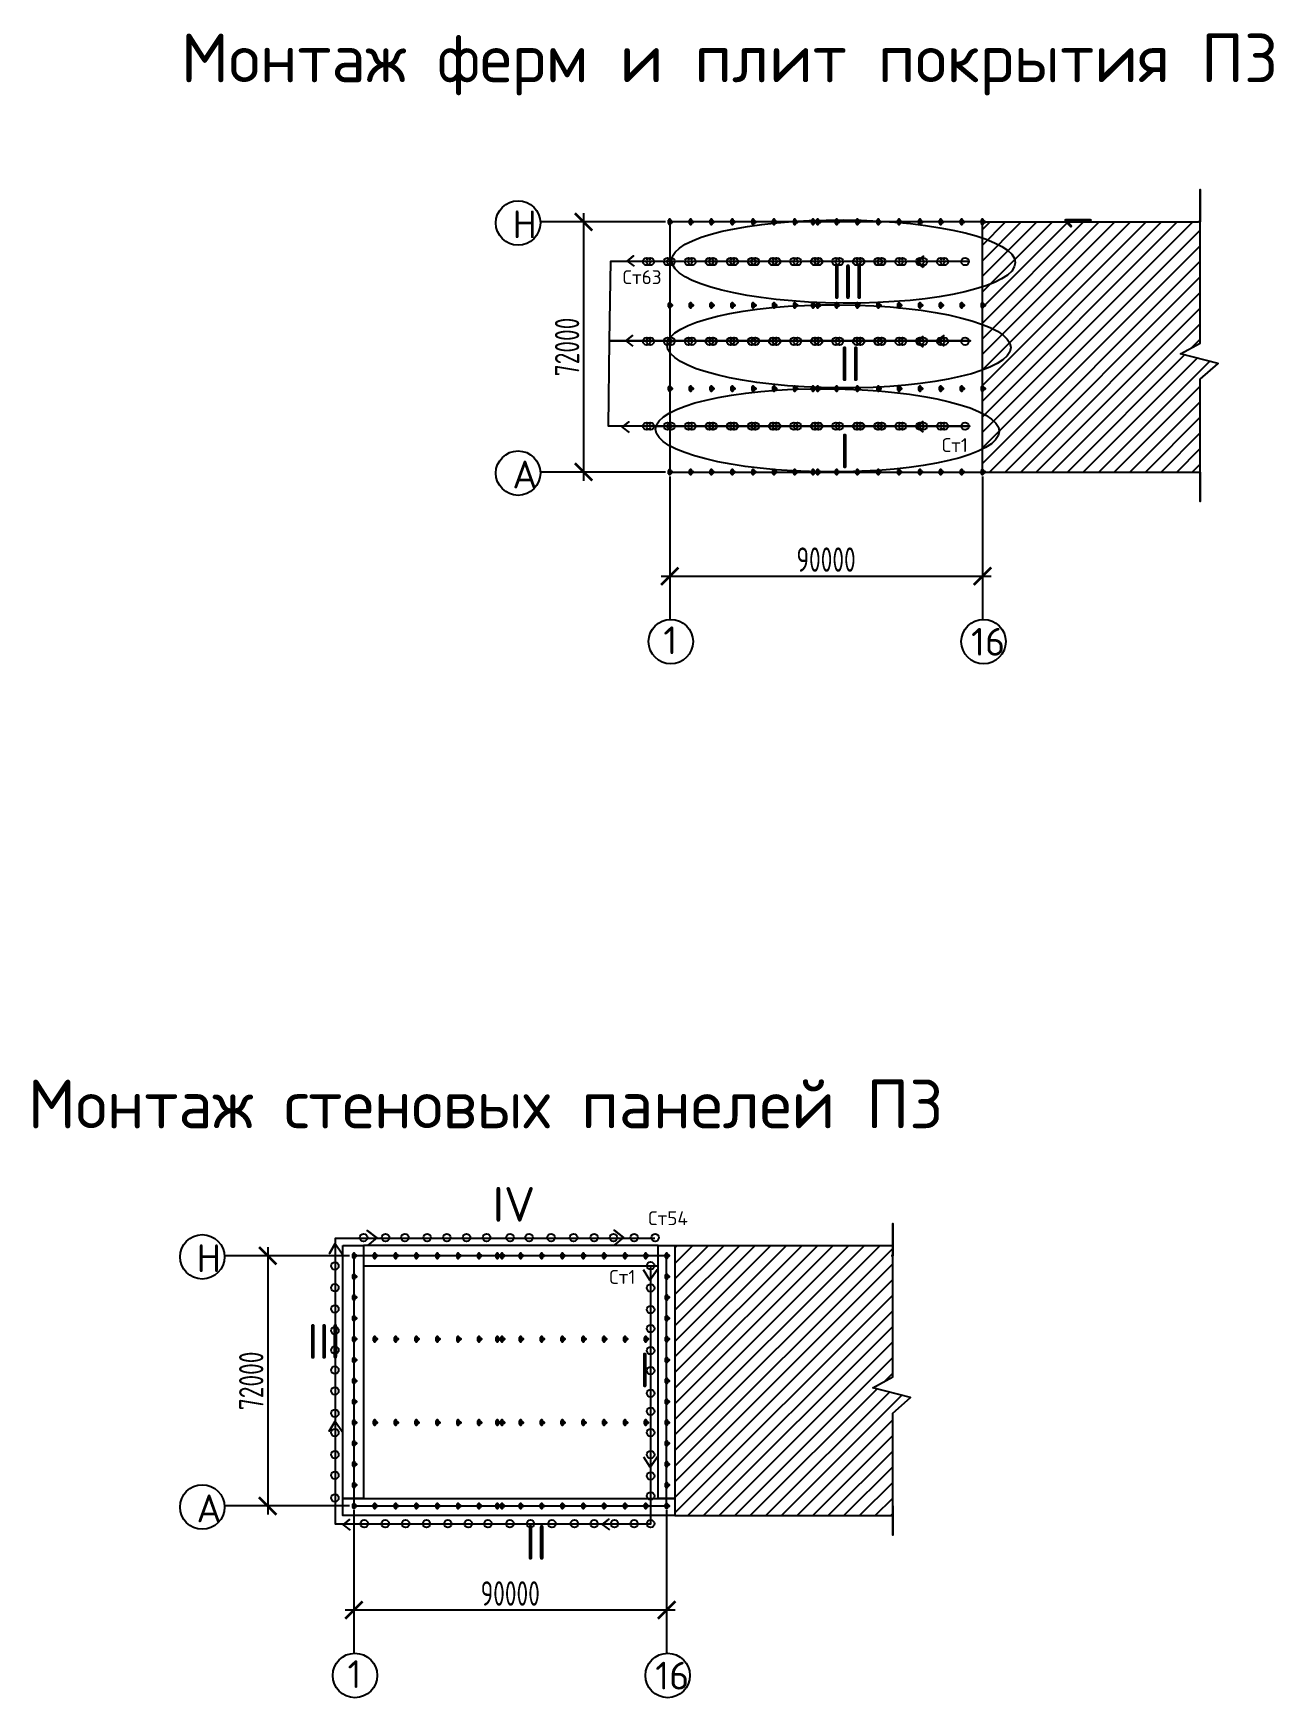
# Paper-space layout 'захватки' of a CAD drawing. Header units: millimetres. Extents: x 42 to 1165, y 6 to 801.
# Drawn here: x 41.5 to 220, y 5.6 to 245.1 of the extents above; entities that cross this region are included whole.
import ezdxf

# ---------------------------------------------------------------- set-up
doc = ezdxf.new("R2010")
doc.units = ezdxf.units.MM
doc.header["$LTSCALE"] = 0.5
doc.layers.add('размеры', color=7, linetype='Continuous')
doc.layers.add('тонкие', color=7, linetype='Continuous')
doc.layers.add('ТОЛСТЫЕ', color=1, linetype='Continuous', lineweight=50)
doc.layers.add('ТОНКИЕе', color=7, linetype='Continuous', lineweight=25)
doc.styles.add('Наклонный', font='isocpeur.ttf', dxfattribs={"width": 0.7, "height": 3.5})
doc.styles.add('Наклонный 5', font='isocpeur.ttf', dxfattribs={"height": 7})
doc.dimstyles.new('СТРОИТЕЛЬНЫЙ', dxfattribs={"dimtxt": 3.5, "dimasz": 2.5, "dimexe": 1.25, "dimexo": 0.625, "dimtad": 1, "dimdec": 0, "dimlfac": 500, "dimdsep": 46, "dimtxsty": 'Наклонный', "dimblk1": 'ARCHTICK', "dimblk2": 'ARCHTICK', "dimsah": 1, "dimcen": 0, "dimdle": 1.25, "dimadec": 0, "dimazin": 0, "dimtfac": 0.75, "dimtdec": 0, "dimtmove": 0, "dimatfit": 3, "dimldrblk": 'ARCHTICK', "dimfxl": 1, "dimtolj": 1, "dimtzin": 0, "dimarcsym": 0})

# ---------------------------------------------------------------- blocks, each defined once
blk = doc.blocks.new('_ArchTick')
at = {"color": 0, "linetype": 'ByBlock', "const_width": 0.15}
blk.add_lwpolyline([(-0.5, -0.5), (0.5, 0.5)], dxfattribs=at)
blk = doc.blocks.new('*D755')
at = {"layer": 'Defpoints', "color": 0}
for p in [(133.12, 181.98), (178.12, 181.98), (178.12, 167)]:
    blk.add_point(p, dxfattribs=at)
at = {"layer": 'размеры', "color": 0, "lineweight": -2}
for p, q in [((133.12, 181.35), (133.12, 165.75)), ((178.12, 181.35), (178.12, 165.75)), ((131.87, 167), (179.37, 167))]:
    blk.add_line(p, q, dxfattribs=at)
at = {"layer": 'размеры', "color": 0, "lineweight": -2, "xscale": 2.5, "yscale": 2.5, "zscale": 2.5, "rotation": 180}
blk.add_blockref('_ArchTick', (133.12, 167), dxfattribs=at)
at = {"layer": 'размеры', "color": 0, "lineweight": -2, "xscale": 2.5, "yscale": 2.5, "zscale": 2.5}
blk.add_blockref('_ArchTick', (178.12, 167), dxfattribs=at)
at = {"layer": 'размеры', "color": 0, "insert": (155.62, 169.38), "char_height": 3.5, "attachment_point": 5, "style": 'Наклонный'}
blk.add_mtext('\\A1;90000', dxfattribs=at)
blk = doc.blocks.new('*D756')
at = {"layer": 'Defpoints', "color": 0}
for p in [(133.12, 217.98), (120.72, 181.98), (133.12, 181.98)]:
    blk.add_point(p, dxfattribs=at)
at = {"layer": 'размеры', "color": 0, "lineweight": -2}
for p, q in [((132.49, 217.98), (119.47, 217.98)), ((120.72, 219.23), (120.72, 180.73)), ((132.49, 181.98), (119.47, 181.98))]:
    blk.add_line(p, q, dxfattribs=at)
at = {"layer": 'размеры', "color": 0, "lineweight": -2, "xscale": 2.5, "yscale": 2.5, "zscale": 2.5}
for p, rotation in [((120.72, 217.98), 90), ((120.72, 181.98), 270)]:
    blk.add_blockref('_ArchTick', p, dxfattribs=dict(at, rotation=rotation))
at = {"layer": 'размеры', "color": 0, "insert": (118.35, 199.98), "char_height": 3.5, "attachment_point": 5, "rotation": 90, "style": 'Наклонный'}
blk.add_mtext('\\A1;72000', dxfattribs=at)
blk = doc.blocks.new('*D757')
at = {"layer": 'Defpoints', "color": 0}
for p in [(87.67, 33.21), (132.67, 33.21), (132.67, 18.24)]:
    blk.add_point(p, dxfattribs=at)
at = {"layer": 'размеры', "color": 0, "lineweight": -2}
for p, q in [((87.67, 32.58), (87.67, 16.99)), ((132.67, 32.58), (132.67, 16.99)), ((86.42, 18.24), (133.92, 18.24))]:
    blk.add_line(p, q, dxfattribs=at)
at = {"layer": 'размеры', "color": 0, "lineweight": -2, "xscale": 2.5, "yscale": 2.5, "zscale": 2.5, "rotation": 180}
blk.add_blockref('_ArchTick', (87.67, 18.24), dxfattribs=at)
at = {"layer": 'размеры', "color": 0, "lineweight": -2, "xscale": 2.5, "yscale": 2.5, "zscale": 2.5}
blk.add_blockref('_ArchTick', (132.67, 18.24), dxfattribs=at)
at = {"layer": 'размеры', "color": 0, "insert": (110.17, 20.61), "char_height": 3.5, "attachment_point": 5, "style": 'Наклонный'}
blk.add_mtext('\\A1;90000', dxfattribs=at)
blk = doc.blocks.new('*D754')
at = {"layer": 'Defpoints', "color": 0}
for p in [(87.67, 69.21), (75.27, 33.21), (87.67, 33.21)]:
    blk.add_point(p, dxfattribs=at)
at = {"layer": 'размеры', "color": 0, "lineweight": -2}
for p, q in [((75.27, 70.46), (75.27, 31.96)), ((87.04, 69.21), (74.02, 69.21)), ((87.04, 33.21), (74.02, 33.21))]:
    blk.add_line(p, q, dxfattribs=at)
at = {"layer": 'размеры', "color": 0, "lineweight": -2, "xscale": 2.5, "yscale": 2.5, "zscale": 2.5}
for p, rotation in [((75.27, 69.21), 90), ((75.27, 33.21), 270)]:
    blk.add_blockref('_ArchTick', p, dxfattribs=dict(at, rotation=rotation))
at = {"layer": 'размеры', "color": 0, "insert": (72.9, 51.21), "char_height": 3.5, "attachment_point": 5, "rotation": 90, "style": 'Наклонный'}
blk.add_mtext('\\A1;72000', dxfattribs=at)

psp = doc.layouts.new('захватки')

# ---------------------------------------------------------------- hatches: boundary and pattern name
at = {"layer": 'тонкие', "transparency": 33554687}
h = psp.add_hatch(dxfattribs=at)
h.set_pattern_fill('ANSI31', scale=0.5)
h.set_pattern_definition([(45, (-211.1725, -372.2187), (-1.122532, 1.122532), [])])
h.paths.add_polyline_path([(209.4605, 217.9762), (209.2227, 217.9762), (178.1176, 217.9762), (178.1176, 181.9762), (209.4605, 181.9762), (209.4605, 195.3346), (212.0173, 197.5883), (206.6112, 198.9846), (209.4605, 200.5339)])
h = psp.add_hatch(dxfattribs=at)
h.set_pattern_fill('ANSI31', scale=0.5)
h.set_pattern_definition([(45, (-255.4207, -520.9862), (-1.122532, 1.122532), [])])
h.paths.add_polyline_path([(165.2123, 69.2087), (165.2123, 70.701), (133.8694, 70.701), (133.8694, 31.8127), (165.2123, 31.8127), (165.2123, 46.5671), (167.7692, 48.8209), (162.363, 50.2171), (165.2123, 51.7664)])

# ---------------------------------------------------------------- linework, layer by layer
at = {"layer": 'ТОЛСТЫЕ', "color": 0}
for points in [[(133.1176, 217.9762), (133.1176, 218.2762), (133.1176, 217.6762), (133.1176, 217.9762), (133.4176, 217.9762), (132.8176, 217.9762)], [(136.1176, 217.9762), (136.1176, 218.2762), (136.1176, 217.6762), (136.1176, 217.9762), (136.4176, 217.9762), (135.8176, 217.9762)], [(139.1176, 217.9762), (139.1176, 218.2762), (139.1176, 217.6762), (139.1176, 217.9762), (139.4176, 217.9762), (138.8176, 217.9762)], [(142.1176, 217.9762), (142.1176, 218.2762), (142.1176, 217.6762), (142.1176, 217.9762), (142.4176, 217.9762), (141.8176, 217.9762)], [(145.1176, 217.9762), (145.1176, 218.2762), (145.1176, 217.6762), (145.1176, 217.9762), (145.4176, 217.9762), (144.8176, 217.9762)], [(148.1176, 217.9762), (148.1176, 218.2762), (148.1176, 217.6762), (148.1176, 217.9762), (148.4176, 217.9762), (147.8176, 217.9762)], [(151.1176, 217.9762), (151.1176, 218.2762), (151.1176, 217.6762), (151.1176, 217.9762), (151.4176, 217.9762), (150.8176, 217.9762)], [(153.7476, 217.9762), (153.7476, 218.2762), (153.7476, 217.6762), (153.7476, 217.9762), (154.0476, 217.9762), (153.4476, 217.9762)], [(154.4226, 217.9762), (154.4226, 218.2762), (154.4226, 217.6762), (154.4226, 217.9762), (154.7226, 217.9762), (154.1226, 217.9762)], [(157.1176, 217.9762), (157.1176, 218.2762), (157.1176, 217.6762), (157.1176, 217.9762), (157.4176, 217.9762), (156.8176, 217.9762)], [(160.1176, 217.9762), (160.1176, 218.2762), (160.1176, 217.6762), (160.1176, 217.9762), (160.4176, 217.9762), (159.8176, 217.9762)], [(163.1176, 217.9762), (163.1176, 218.2762), (163.1176, 217.6762), (163.1176, 217.9762), (163.4176, 217.9762), (162.8176, 217.9762)], [(166.1176, 217.9762), (166.1176, 218.2762), (166.1176, 217.6762), (166.1176, 217.9762), (166.4176, 217.9762), (165.8176, 217.9762)], [(169.1176, 217.9762), (169.1176, 218.2762), (169.1176, 217.6762), (169.1176, 217.9762), (169.4176, 217.9762), (168.8176, 217.9762)], [(172.1176, 217.9762), (172.1176, 218.2762), (172.1176, 217.6762), (172.1176, 217.9762), (172.4176, 217.9762), (171.8176, 217.9762)], [(175.1176, 217.9762), (175.1176, 218.2762), (175.1176, 217.6762), (175.1176, 217.9762), (175.4176, 217.9762), (174.8176, 217.9762)], [(178.1176, 217.9762), (178.1176, 218.2762), (178.1176, 217.6762), (178.1176, 217.9762), (178.4176, 217.9762), (177.8176, 217.9762)], [(133.1176, 205.9762), (133.1176, 206.2762), (133.1176, 205.6762), (133.1176, 205.9762), (133.4176, 205.9762), (132.8176, 205.9762)], [(136.1176, 205.9762), (136.1176, 206.2762), (136.1176, 205.6762), (136.1176, 205.9762), (136.4176, 205.9762), (135.8176, 205.9762)], [(139.1176, 205.9762), (139.1176, 206.2762), (139.1176, 205.6762), (139.1176, 205.9762), (139.4176, 205.9762), (138.8176, 205.9762)], [(142.1176, 205.9762), (142.1176, 206.2762), (142.1176, 205.6762), (142.1176, 205.9762), (142.4176, 205.9762), (141.8176, 205.9762)], [(145.1176, 205.9762), (145.1176, 206.2762), (145.1176, 205.6762), (145.1176, 205.9762), (145.4176, 205.9762), (144.8176, 205.9762)], [(148.1176, 205.9762), (148.1176, 206.2762), (148.1176, 205.6762), (148.1176, 205.9762), (148.4176, 205.9762), (147.8176, 205.9762)], [(151.1176, 205.9762), (151.1176, 206.2762), (151.1176, 205.6762), (151.1176, 205.9762), (151.4176, 205.9762), (150.8176, 205.9762)], [(153.7476, 205.9762), (153.7476, 206.2762), (153.7476, 205.6762), (153.7476, 205.9762), (154.0476, 205.9762), (153.4476, 205.9762)], [(154.4226, 205.9762), (154.4226, 206.2762), (154.4226, 205.6762), (154.4226, 205.9762), (154.7226, 205.9762), (154.1226, 205.9762)], [(157.1176, 205.9762), (157.1176, 206.2762), (157.1176, 205.6762), (157.1176, 205.9762), (157.4176, 205.9762), (156.8176, 205.9762)], [(160.1176, 205.9762), (160.1176, 206.2762), (160.1176, 205.6762), (160.1176, 205.9762), (160.4176, 205.9762), (159.8176, 205.9762)], [(163.1176, 205.9762), (163.1176, 206.2762), (163.1176, 205.6762), (163.1176, 205.9762), (163.4176, 205.9762), (162.8176, 205.9762)], [(166.1176, 205.9762), (166.1176, 206.2762), (166.1176, 205.6762), (166.1176, 205.9762), (166.4176, 205.9762), (165.8176, 205.9762)], [(169.1176, 205.9762), (169.1176, 206.2762), (169.1176, 205.6762), (169.1176, 205.9762), (169.4176, 205.9762), (168.8176, 205.9762)], [(172.1176, 205.9762), (172.1176, 206.2762), (172.1176, 205.6762), (172.1176, 205.9762), (172.4176, 205.9762), (171.8176, 205.9762)], [(175.1176, 205.9762), (175.1176, 206.2762), (175.1176, 205.6762), (175.1176, 205.9762), (175.4176, 205.9762), (174.8176, 205.9762)], [(178.1176, 205.9762), (178.1176, 206.2762), (178.1176, 205.6762), (178.1176, 205.9762), (178.4176, 205.9762), (177.8176, 205.9762)], [(133.1176, 193.9762), (133.1176, 194.2762), (133.1176, 193.6762), (133.1176, 193.9762), (133.4176, 193.9762), (132.8176, 193.9762)], [(136.1176, 193.9762), (136.1176, 194.2762), (136.1176, 193.6762), (136.1176, 193.9762), (136.4176, 193.9762), (135.8176, 193.9762)], [(139.1176, 193.9762), (139.1176, 194.2762), (139.1176, 193.6762), (139.1176, 193.9762), (139.4176, 193.9762), (138.8176, 193.9762)], [(142.1176, 193.9762), (142.1176, 194.2762), (142.1176, 193.6762), (142.1176, 193.9762), (142.4176, 193.9762), (141.8176, 193.9762)], [(145.1176, 193.9762), (145.1176, 194.2762), (145.1176, 193.6762), (145.1176, 193.9762), (145.4176, 193.9762), (144.8176, 193.9762)], [(148.1176, 193.9762), (148.1176, 194.2762), (148.1176, 193.6762), (148.1176, 193.9762), (148.4176, 193.9762), (147.8176, 193.9762)], [(151.1176, 193.9762), (151.1176, 194.2762), (151.1176, 193.6762), (151.1176, 193.9762), (151.4176, 193.9762), (150.8176, 193.9762)], [(153.7476, 193.9762), (153.7476, 194.2762), (153.7476, 193.6762), (153.7476, 193.9762), (154.0476, 193.9762), (153.4476, 193.9762)], [(154.4226, 193.9762), (154.4226, 194.2762), (154.4226, 193.6762), (154.4226, 193.9762), (154.7226, 193.9762), (154.1226, 193.9762)], [(157.1176, 193.9762), (157.1176, 194.2762), (157.1176, 193.6762), (157.1176, 193.9762), (157.4176, 193.9762), (156.8176, 193.9762)], [(160.1176, 193.9762), (160.1176, 194.2762), (160.1176, 193.6762), (160.1176, 193.9762), (160.4176, 193.9762), (159.8176, 193.9762)], [(163.1176, 193.9762), (163.1176, 194.2762), (163.1176, 193.6762), (163.1176, 193.9762), (163.4176, 193.9762), (162.8176, 193.9762)], [(166.1176, 193.9762), (166.1176, 194.2762), (166.1176, 193.6762), (166.1176, 193.9762), (166.4176, 193.9762), (165.8176, 193.9762)], [(169.1176, 193.9762), (169.1176, 194.2762), (169.1176, 193.6762), (169.1176, 193.9762), (169.4176, 193.9762), (168.8176, 193.9762)], [(172.1176, 193.9762), (172.1176, 194.2762), (172.1176, 193.6762), (172.1176, 193.9762), (172.4176, 193.9762), (171.8176, 193.9762)], [(175.1176, 193.9762), (175.1176, 194.2762), (175.1176, 193.6762), (175.1176, 193.9762), (175.4176, 193.9762), (174.8176, 193.9762)], [(178.1176, 193.9762), (178.1176, 194.2762), (178.1176, 193.6762), (178.1176, 193.9762), (178.4176, 193.9762), (177.8176, 193.9762)], [(133.1176, 181.9762), (133.1176, 182.2762), (133.1176, 181.6762), (133.1176, 181.9762), (133.4176, 181.9762), (132.8176, 181.9762)], [(136.1176, 181.9762), (136.1176, 182.2762), (136.1176, 181.6762), (136.1176, 181.9762), (136.4176, 181.9762), (135.8176, 181.9762)], [(139.1176, 181.9762), (139.1176, 182.2762), (139.1176, 181.6762), (139.1176, 181.9762), (139.4176, 181.9762), (138.8176, 181.9762)], [(142.1176, 181.9762), (142.1176, 182.2762), (142.1176, 181.6762), (142.1176, 181.9762), (142.4176, 181.9762), (141.8176, 181.9762)], [(145.1176, 181.9762), (145.1176, 182.2762), (145.1176, 181.6762), (145.1176, 181.9762), (145.4176, 181.9762), (144.8176, 181.9762)], [(148.1176, 181.9762), (148.1176, 182.2762), (148.1176, 181.6762), (148.1176, 181.9762), (148.4176, 181.9762), (147.8176, 181.9762)], [(151.1176, 181.9762), (151.1176, 182.2762), (151.1176, 181.6762), (151.1176, 181.9762), (151.4176, 181.9762), (150.8176, 181.9762)], [(153.7476, 181.9762), (153.7476, 182.2762), (153.7476, 181.6762), (153.7476, 181.9762), (154.0476, 181.9762), (153.4476, 181.9762)], [(154.4226, 181.9762), (154.4226, 182.2762), (154.4226, 181.6762), (154.4226, 181.9762), (154.7226, 181.9762), (154.1226, 181.9762)], [(157.1176, 181.9762), (157.1176, 182.2762), (157.1176, 181.6762), (157.1176, 181.9762), (157.4176, 181.9762), (156.8176, 181.9762)], [(160.1176, 181.9762), (160.1176, 182.2762), (160.1176, 181.6762), (160.1176, 181.9762), (160.4176, 181.9762), (159.8176, 181.9762)], [(163.1176, 181.9762), (163.1176, 182.2762), (163.1176, 181.6762), (163.1176, 181.9762), (163.4176, 181.9762), (162.8176, 181.9762)], [(166.1176, 181.9762), (166.1176, 182.2762), (166.1176, 181.6762), (166.1176, 181.9762), (166.4176, 181.9762), (165.8176, 181.9762)], [(169.1176, 181.9762), (169.1176, 182.2762), (169.1176, 181.6762), (169.1176, 181.9762), (169.4176, 181.9762), (168.8176, 181.9762)], [(172.1176, 181.9762), (172.1176, 182.2762), (172.1176, 181.6762), (172.1176, 181.9762), (172.4176, 181.9762), (171.8176, 181.9762)], [(175.1176, 181.9762), (175.1176, 182.2762), (175.1176, 181.6762), (175.1176, 181.9762), (175.4176, 181.9762), (174.8176, 181.9762)], [(178.1176, 181.9762), (178.1176, 182.2762), (178.1176, 181.6762), (178.1176, 181.9762), (178.4176, 181.9762), (177.8176, 181.9762)], [(87.6678, 69.2087), (87.6678, 69.5087), (87.6678, 68.9087), (87.6678, 69.2087), (87.9678, 69.2087), (87.3678, 69.2087)], [(90.6678, 69.2087), (90.6678, 69.5087), (90.6678, 68.9087), (90.6678, 69.2087), (90.9678, 69.2087), (90.3678, 69.2087)], [(93.6678, 69.2087), (93.6678, 69.5087), (93.6678, 68.9087), (93.6678, 69.2087), (93.9678, 69.2087), (93.3678, 69.2087)], [(96.6678, 69.2087), (96.6678, 69.5087), (96.6678, 68.9087), (96.6678, 69.2087), (96.9678, 69.2087), (96.3678, 69.2087)], [(99.6678, 69.2087), (99.6678, 69.5087), (99.6678, 68.9087), (99.6678, 69.2087), (99.9678, 69.2087), (99.3678, 69.2087)], [(102.6678, 69.2087), (102.6678, 69.5087), (102.6678, 68.9087), (102.6678, 69.2087), (102.9678, 69.2087), (102.3678, 69.2087)], [(105.6678, 69.2087), (105.6678, 69.5087), (105.6678, 68.9087), (105.6678, 69.2087), (105.9678, 69.2087), (105.3678, 69.2087)], [(108.2978, 69.2087), (108.2978, 69.5087), (108.2978, 68.9087), (108.2978, 69.2087), (108.5978, 69.2087), (107.9978, 69.2087)], [(108.9729, 69.2087), (108.9729, 69.5087), (108.9729, 68.9087), (108.9729, 69.2087), (109.2729, 69.2087), (108.6729, 69.2087)], [(111.6678, 69.2087), (111.6678, 69.5087), (111.6678, 68.9087), (111.6678, 69.2087), (111.9678, 69.2087), (111.3678, 69.2087)], [(114.6678, 69.2087), (114.6678, 69.5087), (114.6678, 68.9087), (114.6678, 69.2087), (114.9678, 69.2087), (114.3678, 69.2087)], [(117.6678, 69.2087), (117.6678, 69.5087), (117.6678, 68.9087), (117.6678, 69.2087), (117.9678, 69.2087), (117.3678, 69.2087)], [(120.6678, 69.2087), (120.6678, 69.5087), (120.6678, 68.9087), (120.6678, 69.2087), (120.9678, 69.2087), (120.3678, 69.2087)], [(123.6678, 69.2087), (123.6678, 69.5087), (123.6678, 68.9087), (123.6678, 69.2087), (123.9678, 69.2087), (123.3678, 69.2087)], [(126.6678, 69.2087), (126.6678, 69.5087), (126.6678, 68.9087), (126.6678, 69.2087), (126.9678, 69.2087), (126.3678, 69.2087)], [(129.6678, 69.2087), (129.6678, 69.5087), (129.6678, 68.9087), (129.6678, 69.2087), (129.9678, 69.2087), (129.3678, 69.2087)], [(132.6678, 69.2087), (132.6678, 69.5087), (132.6678, 68.9087), (132.6678, 69.2087), (132.9678, 69.2087), (132.3678, 69.2087)], [(87.6678, 66.2087), (87.6678, 66.5087), (87.6678, 65.9087), (87.6678, 66.2087), (87.9678, 66.2087), (87.3678, 66.2087)], [(132.6678, 66.2087), (132.6678, 66.5087), (132.6678, 65.9087), (132.6678, 66.2087), (132.9678, 66.2087), (132.3678, 66.2087)], [(87.6678, 63.2087), (87.6678, 63.5087), (87.6678, 62.9087), (87.6678, 63.2087), (87.9678, 63.2087), (87.3678, 63.2087)], [(132.6678, 63.2087), (132.6678, 63.5087), (132.6678, 62.9087), (132.6678, 63.2087), (132.9678, 63.2087), (132.3678, 63.2087)], [(87.6678, 60.2087), (87.6678, 60.5087), (87.6678, 59.9087), (87.6678, 60.2087), (87.9678, 60.2087), (87.3678, 60.2087)], [(132.6678, 60.2087), (132.6678, 60.5087), (132.6678, 59.9087), (132.6678, 60.2087), (132.9678, 60.2087), (132.3678, 60.2087)], [(87.6678, 57.2087), (87.6678, 57.5087), (87.6678, 56.9087), (87.6678, 57.2087), (87.9678, 57.2087), (87.3678, 57.2087)], [(87.6678, 57.2087), (87.6678, 57.5087), (87.6678, 56.9087), (87.6678, 57.2087), (87.9678, 57.2087), (87.3678, 57.2087)], [(90.6678, 57.2087), (90.6678, 57.5087), (90.6678, 56.9087), (90.6678, 57.2087), (90.9678, 57.2087), (90.3678, 57.2087)], [(93.6678, 57.2087), (93.6678, 57.5087), (93.6678, 56.9087), (93.6678, 57.2087), (93.9678, 57.2087), (93.3678, 57.2087)], [(96.6678, 57.2087), (96.6678, 57.5087), (96.6678, 56.9087), (96.6678, 57.2087), (96.9678, 57.2087), (96.3678, 57.2087)], [(99.6678, 57.2087), (99.6678, 57.5087), (99.6678, 56.9087), (99.6678, 57.2087), (99.9678, 57.2087), (99.3678, 57.2087)], [(102.6678, 57.2087), (102.6678, 57.5087), (102.6678, 56.9087), (102.6678, 57.2087), (102.9678, 57.2087), (102.3678, 57.2087)], [(105.6678, 57.2087), (105.6678, 57.5087), (105.6678, 56.9087), (105.6678, 57.2087), (105.9678, 57.2087), (105.3678, 57.2087)], [(108.2978, 57.2087), (108.2978, 57.5087), (108.2978, 56.9087), (108.2978, 57.2087), (108.5978, 57.2087), (107.9978, 57.2087)], [(108.9729, 57.2087), (108.9729, 57.5087), (108.9729, 56.9087), (108.9729, 57.2087), (109.2729, 57.2087), (108.6729, 57.2087)], [(111.6678, 57.2087), (111.6678, 57.5087), (111.6678, 56.9087), (111.6678, 57.2087), (111.9678, 57.2087), (111.3678, 57.2087)], [(114.6678, 57.2087), (114.6678, 57.5087), (114.6678, 56.9087), (114.6678, 57.2087), (114.9678, 57.2087), (114.3678, 57.2087)], [(117.6678, 57.2087), (117.6678, 57.5087), (117.6678, 56.9087), (117.6678, 57.2087), (117.9678, 57.2087), (117.3678, 57.2087)], [(120.6678, 57.2087), (120.6678, 57.5087), (120.6678, 56.9087), (120.6678, 57.2087), (120.9678, 57.2087), (120.3678, 57.2087)], [(123.6678, 57.2087), (123.6678, 57.5087), (123.6678, 56.9087), (123.6678, 57.2087), (123.9678, 57.2087), (123.3678, 57.2087)], [(126.6678, 57.2087), (126.6678, 57.5087), (126.6678, 56.9087), (126.6678, 57.2087), (126.9678, 57.2087), (126.3678, 57.2087)], [(129.6678, 57.2087), (129.6678, 57.5087), (129.6678, 56.9087), (129.6678, 57.2087), (129.9678, 57.2087), (129.3678, 57.2087)], [(132.6678, 57.2087), (132.6678, 57.5087), (132.6678, 56.9087), (132.6678, 57.2087), (132.9678, 57.2087), (132.3678, 57.2087)], [(132.6678, 57.2087), (132.6678, 57.5087), (132.6678, 56.9087), (132.6678, 57.2087), (132.9678, 57.2087), (132.3678, 57.2087)], [(87.6678, 54.2087), (87.6678, 54.5087), (87.6678, 53.9087), (87.6678, 54.2087), (87.9678, 54.2087), (87.3678, 54.2087)], [(132.6678, 54.2087), (132.6678, 54.5087), (132.6678, 53.9087), (132.6678, 54.2087), (132.9678, 54.2087), (132.3678, 54.2087)], [(87.6678, 51.2087), (87.6678, 51.5087), (87.6678, 50.9087), (87.6678, 51.2087), (87.9678, 51.2087), (87.3678, 51.2087)], [(132.6678, 51.2087), (132.6678, 51.5087), (132.6678, 50.9087), (132.6678, 51.2087), (132.9678, 51.2087), (132.3678, 51.2087)], [(87.6678, 48.2087), (87.6678, 48.5087), (87.6678, 47.9087), (87.6678, 48.2087), (87.9678, 48.2087), (87.3678, 48.2087)], [(132.6678, 48.2087), (132.6678, 48.5087), (132.6678, 47.9087), (132.6678, 48.2087), (132.9678, 48.2087), (132.3678, 48.2087)], [(87.6678, 45.2087), (87.6678, 45.5087), (87.6678, 44.9087), (87.6678, 45.2087), (87.9678, 45.2087), (87.3678, 45.2087)], [(87.6678, 45.2087), (87.6678, 45.5087), (87.6678, 44.9087), (87.6678, 45.2087), (87.9678, 45.2087), (87.3678, 45.2087)], [(90.6678, 45.2087), (90.6678, 45.5087), (90.6678, 44.9087), (90.6678, 45.2087), (90.9678, 45.2087), (90.3678, 45.2087)], [(93.6678, 45.2087), (93.6678, 45.5087), (93.6678, 44.9087), (93.6678, 45.2087), (93.9678, 45.2087), (93.3678, 45.2087)], [(96.6678, 45.2087), (96.6678, 45.5087), (96.6678, 44.9087), (96.6678, 45.2087), (96.9678, 45.2087), (96.3678, 45.2087)], [(99.6678, 45.2087), (99.6678, 45.5087), (99.6678, 44.9087), (99.6678, 45.2087), (99.9678, 45.2087), (99.3678, 45.2087)], [(102.6678, 45.2087), (102.6678, 45.5087), (102.6678, 44.9087), (102.6678, 45.2087), (102.9678, 45.2087), (102.3678, 45.2087)], [(105.6678, 45.2087), (105.6678, 45.5087), (105.6678, 44.9087), (105.6678, 45.2087), (105.9678, 45.2087), (105.3678, 45.2087)], [(108.2978, 45.2087), (108.2978, 45.5087), (108.2978, 44.9087), (108.2978, 45.2087), (108.5978, 45.2087), (107.9978, 45.2087)], [(108.9729, 45.2087), (108.9729, 45.5087), (108.9729, 44.9087), (108.9729, 45.2087), (109.2729, 45.2087), (108.6729, 45.2087)], [(111.6678, 45.2087), (111.6678, 45.5087), (111.6678, 44.9087), (111.6678, 45.2087), (111.9678, 45.2087), (111.3678, 45.2087)], [(114.6678, 45.2087), (114.6678, 45.5087), (114.6678, 44.9087), (114.6678, 45.2087), (114.9678, 45.2087), (114.3678, 45.2087)], [(117.6678, 45.2087), (117.6678, 45.5087), (117.6678, 44.9087), (117.6678, 45.2087), (117.9678, 45.2087), (117.3678, 45.2087)], [(120.6678, 45.2087), (120.6678, 45.5087), (120.6678, 44.9087), (120.6678, 45.2087), (120.9678, 45.2087), (120.3678, 45.2087)], [(123.6678, 45.2087), (123.6678, 45.5087), (123.6678, 44.9087), (123.6678, 45.2087), (123.9678, 45.2087), (123.3678, 45.2087)], [(126.6678, 45.2087), (126.6678, 45.5087), (126.6678, 44.9087), (126.6678, 45.2087), (126.9678, 45.2087), (126.3678, 45.2087)], [(129.6678, 45.2087), (129.6678, 45.5087), (129.6678, 44.9087), (129.6678, 45.2087), (129.9678, 45.2087), (129.3678, 45.2087)], [(132.6678, 45.2087), (132.6678, 45.5087), (132.6678, 44.9087), (132.6678, 45.2087), (132.9678, 45.2087), (132.3678, 45.2087)], [(132.6678, 45.2087), (132.6678, 45.5087), (132.6678, 44.9087), (132.6678, 45.2087), (132.9678, 45.2087), (132.3678, 45.2087)], [(87.6678, 42.2087), (87.6678, 42.5087), (87.6678, 41.9087), (87.6678, 42.2087), (87.9678, 42.2087), (87.3678, 42.2087)], [(132.6678, 42.2087), (132.6678, 42.5087), (132.6678, 41.9087), (132.6678, 42.2087), (132.9678, 42.2087), (132.3678, 42.2087)], [(87.6678, 39.2087), (87.6678, 39.5087), (87.6678, 38.9087), (87.6678, 39.2087), (87.9678, 39.2087), (87.3678, 39.2087)], [(132.6678, 39.2087), (132.6678, 39.5087), (132.6678, 38.9087), (132.6678, 39.2087), (132.9678, 39.2087), (132.3678, 39.2087)], [(87.6678, 36.2087), (87.6678, 36.5087), (87.6678, 35.9087), (87.6678, 36.2087), (87.9678, 36.2087), (87.3678, 36.2087)], [(132.6678, 36.2087), (132.6678, 36.5087), (132.6678, 35.9087), (132.6678, 36.2087), (132.9678, 36.2087), (132.3678, 36.2087)], [(87.6678, 33.2087), (87.6678, 33.5087), (87.6678, 32.9087), (87.6678, 33.2087), (87.9678, 33.2087), (87.3678, 33.2087)], [(90.6678, 33.2087), (90.6678, 33.5087), (90.6678, 32.9087), (90.6678, 33.2087), (90.9678, 33.2087), (90.3678, 33.2087)], [(93.6678, 33.2087), (93.6678, 33.5087), (93.6678, 32.9087), (93.6678, 33.2087), (93.9678, 33.2087), (93.3678, 33.2087)], [(96.6678, 33.2087), (96.6678, 33.5087), (96.6678, 32.9087), (96.6678, 33.2087), (96.9678, 33.2087), (96.3678, 33.2087)], [(99.6678, 33.2087), (99.6678, 33.5087), (99.6678, 32.9087), (99.6678, 33.2087), (99.9678, 33.2087), (99.3678, 33.2087)], [(102.6678, 33.2087), (102.6678, 33.5087), (102.6678, 32.9087), (102.6678, 33.2087), (102.9678, 33.2087), (102.3678, 33.2087)], [(105.6678, 33.2087), (105.6678, 33.5087), (105.6678, 32.9087), (105.6678, 33.2087), (105.9678, 33.2087), (105.3678, 33.2087)], [(108.2978, 33.2087), (108.2978, 33.5087), (108.2978, 32.9087), (108.2978, 33.2087), (108.5978, 33.2087), (107.9978, 33.2087)], [(108.9729, 33.2087), (108.9729, 33.5087), (108.9729, 32.9087), (108.9729, 33.2087), (109.2729, 33.2087), (108.6729, 33.2087)], [(111.6678, 33.2087), (111.6678, 33.5087), (111.6678, 32.9087), (111.6678, 33.2087), (111.9678, 33.2087), (111.3678, 33.2087)], [(114.6678, 33.2087), (114.6678, 33.5087), (114.6678, 32.9087), (114.6678, 33.2087), (114.9678, 33.2087), (114.3678, 33.2087)], [(117.6678, 33.2087), (117.6678, 33.5087), (117.6678, 32.9087), (117.6678, 33.2087), (117.9678, 33.2087), (117.3678, 33.2087)], [(120.6678, 33.2087), (120.6678, 33.5087), (120.6678, 32.9087), (120.6678, 33.2087), (120.9678, 33.2087), (120.3678, 33.2087)], [(123.6678, 33.2087), (123.6678, 33.5087), (123.6678, 32.9087), (123.6678, 33.2087), (123.9678, 33.2087), (123.3678, 33.2087)], [(126.6678, 33.2087), (126.6678, 33.5087), (126.6678, 32.9087), (126.6678, 33.2087), (126.9678, 33.2087), (126.3678, 33.2087)], [(129.6678, 33.2087), (129.6678, 33.5087), (129.6678, 32.9087), (129.6678, 33.2087), (129.9678, 33.2087), (129.3678, 33.2087)], [(132.6678, 33.2087), (132.6678, 33.5087), (132.6678, 32.9087), (132.6678, 33.2087), (132.9678, 33.2087), (132.3678, 33.2087)]]:
    psp.add_lwpolyline(points, dxfattribs=at)
at = {"layer": 'ТОНКИЕе', "color": 0}
for points in [[(178.1176, 181.9762), (209.4605, 181.9762), (209.4605, 177.7554), (209.4605, 195.3346), (212.0173, 197.5883), (206.6112, 198.9846), (209.4605, 200.5339), (209.4605, 222.6163), (209.4605, 217.9762), (209.2227, 217.9762)], [(120.7238, 217.9762), (114.4991, 217.9762)], [(133.1176, 181.9762), (178.1176, 181.9762), (178.1176, 217.9762), (133.1176, 217.9762), (133.1176, 181.9762)], [(178.1176, 217.9762), (209.2227, 217.9762)], [(120.7238, 181.9762), (114.4991, 181.9762)], [(133.1176, 167.0031), (133.1176, 160.7784)], [(178.1176, 167.0031), (178.1176, 160.7784)], [(165.2123, 33.2087), (165.2123, 33.2087), (165.2123, 28.988), (165.2123, 46.5671), (167.7692, 48.8209), (162.363, 50.2171), (165.2123, 51.7664), (165.2123, 73.8488), (165.2123, 69.2087), (164.9745, 69.2087)], [(133.8694, 70.701), (165.2123, 70.701)], [(75.2741, 69.2087), (69.0493, 69.2087)], [(87.6678, 33.2087), (132.6678, 33.2087), (132.6678, 69.2087), (87.6678, 69.2087), (87.6678, 33.2087)], [(75.2741, 33.2087), (69.0493, 33.2087)], [(133.8694, 31.8127), (165.2123, 31.8127)], [(87.6678, 18.2357), (87.6678, 12.0109)], [(132.6678, 18.2357), (132.6678, 12.0109)]]:
    psp.add_lwpolyline(points, dxfattribs=at)
at = {"layer": 'ТОНКИЕе', "color": 1}
for points in [[(130.9171, 188.5779), (176.3054, 188.5779), (124.3054, 188.5779), (124.4516, 200.8574), (176.405, 200.8574), (124.4516, 200.8574), (124.6652, 212.3081), (176.3118, 212.3081)], [(126.9727, 212.3312), (127.9218, 213.103), (126.9727, 212.3312), (127.9937, 211.5833)], [(168.5903, 212.17), (169.5394, 212.9418), (168.5903, 212.17), (169.6113, 211.4222)], [(168.7079, 212.2711), (169.657, 213.043), (168.7079, 212.2711), (169.7289, 211.5233)], [(126.795, 200.8421), (127.7441, 201.614), (126.795, 200.8421), (127.8161, 200.0943)], [(168.5903, 200.7039), (169.5394, 201.4758), (168.5903, 200.7039), (169.6113, 199.9561)], [(171.5936, 200.8421), (172.5427, 201.614), (171.5936, 200.8421), (172.6146, 200.0943)], [(168.5903, 188.4813), (169.5394, 189.2531), (168.5903, 188.4813), (169.6113, 187.7334)], [(126.2776, 188.4213), (127.2267, 189.1931), (126.2776, 188.4213), (127.2987, 187.6734)], [(90.9751, 71.7723), (89.603, 72.8521), (90.9751, 71.7723), (89.6352, 70.6912)], [(126.4851, 71.8187), (125.113, 72.8985), (126.4851, 71.8187), (125.1453, 70.7376)], [(84.9966, 70.9822), (84.1396, 69.5464), (84.9966, 70.9822), (86.0016, 69.4649)], [(130.3704, 67.7725), (130.3704, 67.7725), (130.3704, 30.576), (85.0178, 30.576), (85.0178, 71.7534), (130.978, 71.7534)], [(130.2625, 65.7184), (131.3046, 67.2034), (130.2625, 65.7184), (129.3564, 67.1608)], [(84.9832, 45.4227), (84.1262, 43.9869), (84.9832, 45.4227), (85.9881, 43.9054)], [(130.2963, 38.774), (131.3385, 40.259), (130.2963, 38.774), (129.3902, 40.2165)], [(86.1088, 30.4741), (87.0579, 31.2459), (86.1088, 30.4741), (87.1298, 29.7263)], [(123.4183, 30.5273), (124.3674, 31.2991), (123.4183, 30.5273), (124.4394, 29.7795)]]:
    psp.add_lwpolyline(points, dxfattribs=at)
at = {"layer": 'ТОНКИЕе', "color": 0}
for points in [[(86.1, 70.7056), (89.0685, 70.7056), (89.0685, 34.2657), (86.1, 34.2657)], [(131.4719, 70.7064), (89.0685, 70.7064), (89.0685, 67.7725), (131.4719, 67.7725)], [(133.8694, 34.2657), (131.4719, 34.2657), (131.4719, 70.701), (133.8694, 70.701)], [(86.1, 34.2657), (133.8694, 34.2657), (133.8694, 31.8127), (86.1, 31.8127)]]:
    psp.add_lwpolyline(points, close=True, dxfattribs=at)
for centre in [(111.3029, 217.8204), (111.3029, 181.8204), (133.2734, 157.5822), (178.2734, 157.5822), (65.8531, 69.053), (65.8531, 33.053), (87.8236, 8.8147), (132.8236, 8.8147)]:
    psp.add_circle(centre, 3.2, dxfattribs=at)
at = {"layer": 'ТОНКИЕе', "color": 1}
for centre in [(129.8187, 212.2667), (130.3187, 212.2667), (132.8187, 212.2667), (132.8187, 212.2667), (133.3187, 212.2667), (133.3187, 212.2667), (135.8187, 212.2667), (135.8187, 212.2667), (136.3187, 212.2667), (136.3187, 212.2667), (138.8187, 212.2667), (138.8614, 212.2667), (139.3187, 212.2667), (139.3614, 212.2667), (141.8614, 212.2667), (141.9041, 212.2667), (142.3614, 212.2667), (142.4041, 212.2667), (144.9041, 212.2667), (144.9468, 212.2667), (145.4041, 212.2667), (145.4468, 212.2667), (147.9468, 212.2667), (147.9895, 212.2667), (148.4468, 212.2667), (148.4895, 212.2667), (150.9895, 212.2667), (150.9895, 212.2667), (151.4895, 212.2667), (151.4895, 212.2667), (153.9895, 212.2667), (154.0322, 212.2667), (154.4895, 212.2667), (154.5322, 212.2667), (157.0322, 212.2667), (157.0322, 212.2667), (157.5322, 212.2667), (157.5322, 212.2667), (160.0322, 212.2667), (160.0749, 212.2667), (160.5322, 212.2667), (160.5749, 212.2667), (163.0749, 212.2667), (163.1176, 212.2667), (163.5749, 212.2667), (163.6176, 212.2667), (166.1176, 212.2667), (166.1176, 212.2667), (166.6176, 212.2667), (166.6176, 212.2667), (169.1176, 212.2667), (169.1176, 212.2667), (169.6176, 212.2667), (169.6176, 212.2667), (172.1176, 212.2667), (172.6176, 212.2667), (175.6176, 212.2667), (129.8187, 200.8006), (130.3187, 200.8006), (132.8187, 200.8006), (132.8187, 200.8006), (133.3187, 200.8006), (133.3187, 200.8006), (135.8187, 200.8006), (135.8187, 200.8006), (136.3187, 200.8006), (136.3187, 200.8006), (138.8187, 200.8006), (138.8614, 200.8006), (139.3187, 200.8006), (139.3614, 200.8006), (141.8614, 200.8006), (141.9041, 200.8006), (142.3614, 200.8006), (142.4041, 200.8006), (144.9041, 200.8006), (144.9468, 200.8006), (145.4041, 200.8006), (145.4468, 200.8006), (147.9468, 200.8006), (147.9895, 200.8006), (148.4468, 200.8006), (148.4895, 200.8006), (150.9895, 200.8006), (150.9895, 200.8006), (151.4895, 200.8006), (151.4895, 200.8006), (153.9895, 200.8006), (154.0322, 200.8006), (154.4895, 200.8006), (154.5322, 200.8006), (157.0322, 200.8006), (157.0322, 200.8006), (157.5322, 200.8006), (157.5322, 200.8006), (160.0322, 200.8006), (160.0749, 200.8006), (160.5322, 200.8006), (160.5749, 200.8006), (163.0749, 200.8006), (163.1176, 200.8006), (163.5749, 200.8006), (163.6176, 200.8006), (166.1176, 200.8006), (166.1176, 200.8006), (166.6176, 200.8006), (166.6176, 200.8006), (169.1176, 200.8006), (169.1176, 200.8006), (169.6176, 200.8006), (169.6176, 200.8006), (172.1176, 200.8006), (172.6176, 200.8006), (175.6176, 200.8006), (129.8187, 188.5779), (130.3187, 188.5779), (132.8187, 188.5779), (132.8187, 188.5779), (133.3187, 188.5779), (133.3187, 188.5779), (135.8187, 188.5779), (135.8187, 188.5779), (136.3187, 188.5779), (136.3187, 188.5779), (138.8187, 188.5779), (138.8614, 188.5779), (139.3187, 188.5779), (139.3614, 188.5779), (141.8614, 188.5779), (141.9041, 188.5779), (142.3614, 188.5779), (142.4041, 188.5779), (144.9041, 188.5779), (144.9468, 188.5779), (145.4041, 188.5779), (145.4468, 188.5779), (147.9468, 188.5779), (147.9895, 188.5779), (148.4468, 188.5779), (148.4895, 188.5779), (150.9895, 188.5779), (150.9895, 188.5779), (151.4895, 188.5779), (151.4895, 188.5779), (153.9895, 188.5779), (154.0322, 188.5779), (154.4895, 188.5779), (154.5322, 188.5779), (157.0322, 188.5779), (157.0322, 188.5779), (157.5322, 188.5779), (157.5322, 188.5779), (160.0322, 188.5779), (160.0749, 188.5779), (160.5322, 188.5779), (160.5749, 188.5779), (163.0749, 188.5779), (163.1176, 188.5779), (163.5749, 188.5779), (163.6176, 188.5779), (166.1176, 188.5779), (166.1176, 188.5779), (166.6176, 188.5779), (166.6176, 188.5779), (169.1176, 188.5779), (169.1176, 188.5779), (169.6176, 188.5779), (169.6176, 188.5779), (172.1176, 188.5779), (172.6176, 188.5779), (175.6176, 188.5779), (89.0663, 71.8207), (92.2239, 71.8207), (95.0101, 71.8207), (98.2141, 71.8207), (101.0467, 71.8207), (103.8793, 71.8207), (106.7583, 71.8207), (110.1481, 71.8207), (112.8878, 71.8207), (116.0455, 71.8207), (119.296, 71.8207), (122.2448, 71.8207), (125.031, 71.8207), (128.0029, 71.8207), (131.0212, 71.8207), (84.9349, 67.7386), (130.3704, 67.7725), (84.9349, 64.6154), (130.3704, 64.5774), (84.9349, 61.5538), (130.3704, 61.4694), (84.9349, 58.4458), (130.3704, 58.7325), (84.9349, 55.6433), (130.3704, 55.567), (84.9349, 52.7673), (130.3704, 52.6824), (84.9349, 49.7521), (130.3704, 49.4253), (84.9349, 46.5378), (130.3704, 46.8276), (84.9349, 43.7545), (130.3704, 43.7564), (84.9349, 40.5892), (130.3704, 40.602), (84.9349, 37.6204), (130.3704, 37.5293), (84.9349, 34.3634), (130.3704, 34.6533), (89.1606, 30.6548), (92.1789, 30.6548), (95.1043, 30.6548), (98.1227, 30.6548), (101.1874, 30.6548), (104.125, 30.6548), (106.9576, 30.6548), (110.1152, 30.6548), (113.0871, 30.6548), (116.161, 30.6548), (119.4115, 30.6548), (122.2441, 30.6548), (125.1696, 30.6548), (128.0021, 30.6548), (130.3704, 30.6548)]:
    psp.add_circle(centre, 0.5427, dxfattribs=at)
at = {"layer": 'ТОНКИЕе', "color": 0}
for centre in [(158.1156, 212.2674), (157.4687, 200.063), (155.807, 187.9825)]:
    psp.add_ellipse(centre, major_axis=(-24.7226, 0.1651), ratio=0.24225067, dxfattribs=at)

# ---------------------------------------------------------------- texts
at = {"layer": 'ТОНКИЕе', "color": 0, "attachment_point": 1, "style": 'Наклонный 5'}
for s, width, insert, char_height in [('{\\Q0;Монтаж ферм и плит покрытия ПЗ}', 660.87029, (62.7831, 245.0658), 7), ('{\\Q0;Н}', 1.852732, (110.4719, 219.6271), 4), ('{\\Q0;III}', 12.735677, (156.3421, 211.8811), 5), ('{\\Q0;II}', 12.735677, (157.4687, 200.063), 5), ('{\\Q0;I}', 12.735677, (157.5019, 187.5109), 5), ('{\\Q0;А}', 1.852732, (110.4719, 183.6271), 4), ('{\\Q0;1}', 1.852732, (132.204, 159.7683), 4), ('{\\Q0;16}', 1.852732, (176.4814, 159.5583), 4), ('{\\Q0;Монтаж стеновых панелей ПЗ}', 660.87029, (40.7559, 94.5433), 7), ('{\\Q0;IV}', 12.735677, (107.647, 79.1143), 5), ('{\\Q0;Н}', 1.852732, (65.0222, 70.8596), 4), ('{\\Q0;III}', 12.735677, (80.956, 59.3835), 5), ('{\\Q0;I}', 12.735677, (128.7197, 55.2821), 5), ('{\\Q0;А}', 1.852732, (65.0222, 34.8596), 4), ('{\\Q0;II}', 12.735677, (112.2713, 30.4767), 5), ('{\\Q0;1}', 1.852732, (86.7542, 11.0008), 4), ('{\\Q0;16}', 1.852732, (131.0316, 10.7909), 4)]:
    psp.add_mtext_dynamic_manual_height_columns(s, width=width, gutter_width=35, heights=[0], dxfattribs=dict(at, insert=insert, char_height=char_height))
at = {"layer": 'ТОНКИЕе', "color": 0, "insert": (193.8802, 216.9985), "char_height": 4, "attachment_point": 7, "rotation": 90, "style": 'Наклонный 5'}
psp.add_mtext_dynamic_manual_height_columns('{\\Q0;1}', width=1.852732, gutter_width=35, heights=[0], dxfattribs=at)
at = {"layer": 'ТОНКИЕе', "char_height": 2, "attachment_point": 1, "style": 'Наклонный 5'}
for s, insert in [('Ст63', (126.3484, 211.0179)), ('Ст1', (172.2748, 186.862)), ('Ст54', (130.0302, 75.6126)), ('Ст1', (124.4278, 67.1605))]:
    psp.add_mtext_dynamic_manual_height_columns(s, width=2.31845, gutter_width=35, heights=[0], dxfattribs=dict(at, insert=insert))

# ---------------------------------------------------------------- dimensions: what is measured, and where the dimension line sits
at = {"layer": 'размеры', "color": 0}
for base, p1, p2, picture, middle in [((120.7238, 181.9762), (133.1176, 217.9762), (133.1176, 181.9762), '*D756', (118.3488, 199.9762)), ((75.2741, 33.2087), (87.6678, 69.2087), (87.6678, 33.2087), '*D754', (72.8991, 51.2087))]:
    dim = psp.add_linear_dim(base=base, p1=p1, p2=p2, angle=90, text='72000', dimstyle='СТРОИТЕЛЬНЫЙ', dxfattribs=at)
    dim.commit()
    dim.dimension.update_dxf_attribs({"geometry": picture, "text_midpoint": middle})
for base, p1, p2, picture, middle in [((178.1176, 167.0031), (133.1176, 181.9762), (178.1176, 181.9762), '*D755', (155.6176, 169.3781)), ((132.6678, 18.2357), (87.6678, 33.2087), (132.6678, 33.2087), '*D757', (110.1678, 20.6107))]:
    dim = psp.add_linear_dim(base=base, p1=p1, p2=p2, text='90000', dimstyle='СТРОИТЕЛЬНЫЙ', dxfattribs=at)
    dim.commit()
    dim.dimension.update_dxf_attribs({"geometry": picture, "text_midpoint": middle})

doc.saveas('drawing.dxf')
